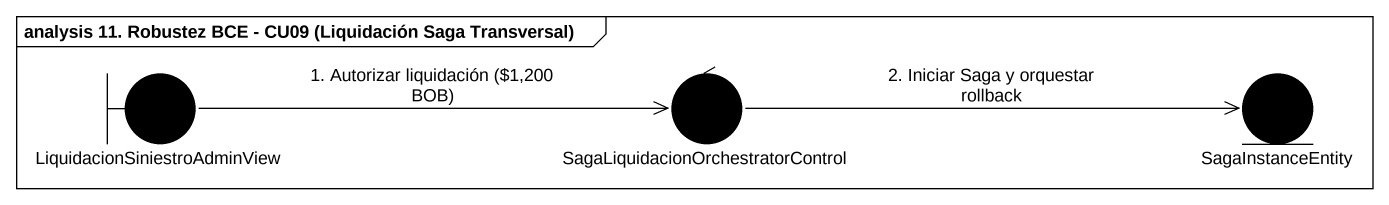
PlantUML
@startuml
mainframe analysis 11. Robustez BCE - CU09 (Liquidación Saga Transversal)
boundary "LiquidacionSiniestroAdminView" as LiquidacionSiniestroAdminVie #000000
control "SagaLiquidacionOrchestratorControl" as SagaLiquidacionOrchestratorC #000000
entity SagaInstanceEntity #000000
LiquidacionSiniestroAdminVie -right-> SagaLiquidacionOrchestratorC : 1. Autorizar liquidación (~$1,200 BOB)
SagaLiquidacionOrchestratorC -right-> SagaInstanceEntity : 2. Iniciar Saga y orquestar rollback
@enduml
